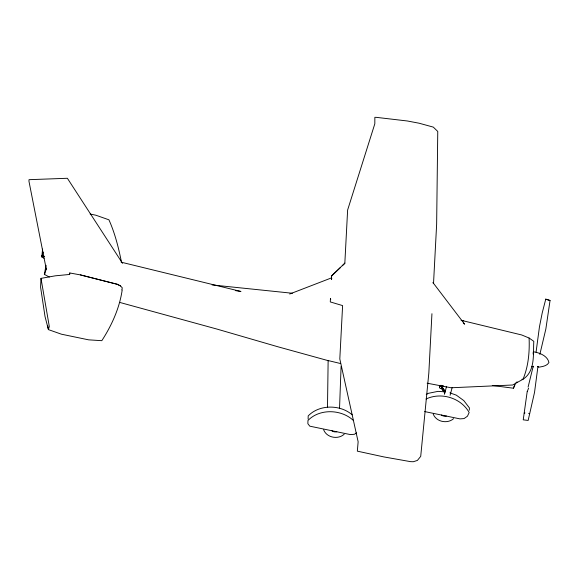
<?xml version="1.0" encoding="UTF-8"?>
<svg xmlns="http://www.w3.org/2000/svg" width="579" height="579" viewBox="0 0 579 579"><rect width="100%" height="100%" fill="white"/><g stroke="black" fill="none" stroke-linecap="round" stroke-linejoin="round"><path stroke-width="0.87" d="M327.497 407.051L328.134 360.551L340.64 363.554M308.115 419.116L308.187 415.925C319.253 404.374 340.184 404.345 352.177 414.817M431.941 313.717L428.829 373.064L420.716 456.368L417.387 460.435L413.268 461.738L410.554 461.651L383.877 456.918L357.33 451.15L358.14 441.777L339.808 358.966L342.609 305.596L330.283 301.927L330.471 298.366L330.718 299.372M339.526 408.658L341.089 366.406M121.822 289.913L122.292 287.85L120.526 285.954L117.291 284.289L80.401 274.902L69.791 272.97L69.719 274.439L55.295 275.821L40.993 278.369L40.573 287.126L45.032 316.575L48.433 329.617L61.461 334.206L88.638 339.844L101.81 340.684C111.675 325.485 119.549 308.122 122.176 290.05M344.903 263.076L331.651 275.872L331.463 279.433L331.818 278.419M443.442 385.752L442.276 386.62L442.088 385.969M442.284 387.641L442.305 387.257L445.063 391.136L444.853 392.917L441.307 388.328L442.284 387.641L445.048 391.52M444.679 392.88L444.875 392.533L444.39 394.306M469.279 410.207L469.403 407.913L463.808 400.596L456.324 395.16L449.905 392.859M537.956 366.377L534.533 392.374L528.149 420.448L523.228 419.826L527.179 391.715M536.067 352.141L539.447 326.874L542.226 312.877L545.773 299.126L550.05 300.494L545.859 328.966L539.838 354.413M42.564 249.071L41.826 256.96L44.011 258.256M528.106 387.047L533.23 366.196M46.11 265.305L44.308 274.374L49.331 277.03M43.172 252.169L41.826 256.96L42.564 254.384M69.56 273.845L69.791 272.97M374.859 117.291L374.823 123.797L347.624 210.025L344.823 263.387L342.312 265.768M445.222 391.556L446.525 386.338M450.093 395.298L452.163 387.575M122.545 263.344L67.381 178.274L29.03 179.678L28.95 181.205L46.24 269.003L46.429 268.388L44.525 274.699M517.004 381.771L516.794 382.393M492.316 385.476L513.435 388.219L514.644 385.064M527.208 391.672L528.598 388.147M513.435 388.219L515.817 382.885M442.19 387.271L442.421 386.359A1.448 1.23 3 0 0 442.103 385.773M331.651 275.872L340.43 267.549M344.208 434.214C338.085 439.852 326.636 437.753 323.639 429.763M356.49 432.868L354.442 434.286L350.367 434.583L309.801 426.173L307.876 423.705L307.948 420.513C319.499 408.477 341.212 409.121 353.299 420.39M453.646 418.624C447.509 424.146 436.197 421.982 433.23 414.065M426.26 394.422L428.547 393.286L438.006 391.361L444.05 391.766M426.021 399.011C441.126 391.867 460.906 397.809 469.164 412.501L467.441 416.221L464.032 418.588L459.958 418.885L424.675 411.568M289.674 294.016L331.622 277.84M550.05 300.494L545.592 299.169M537.877 366.753L538.332 366.608L537.45 366.565M538.456 367.216C542.089 366.666 547.032 366.109 548.935 362.512C547.611 355.984 539.794 352.799 533.824 351.866M521.94 379.231L523.018 379.259C535.582 371.059 532.998 354.167 533.802 341.321L529.097 338.02L521.722 334.973L461.304 320.346M529.604 413.674L528.627 413.348M524.979 412.95L524.234 413.116M375.561 117.262L407.37 120.989L419.087 123.211L433.309 127.119L437.76 131.447L436.646 224.124L433.526 283.478L432.969 282.61L464.611 324.175L463.301 323.147M292.402 293.264L212.102 284.933M80.401 274.902L117.291 284.289L120.526 285.954M235.66 290.658L240.958 291.469L121.141 262.178M427.157 383.197L451.106 387.771L512.661 385.006L523.018 379.259C528.432 366.348 529.684 351.887 529.097 338.02M461.116 320.31L463.772 320.838M441.473 385.592L441.082 385.904L442.276 386.62M90.136 214.027L95.89 215.222L108.924 219.81C115.04 233.417 118.659 248.051 121.576 262.649M531.515 366.406L533.664 366.847M328.546 360.753L277.848 346.763L216.676 328.995L119.81 302.441M42.187 255.614L44.641 256.417M441.321 387.944L443.738 391.194M47.659 325.492L48.433 329.617L49.287 326.411L40.993 278.369M46.132 268.171L46.24 269.003M439.685 387.061A1.448 1.23 3 0 1 441.48 385.404M446.387 416.048A5.073 4.314 3 0 1 441.437 415.02M533.216 352.046A7.353 0.688 -78.3 0 1 533.114 354.051M336.797 431.746A5.073 4.314 3 0 1 331.847 430.718M442.399 387.445L441.227 388.531A1.448 1.23 3 0 1 439.512 387.199A1.448 1.23 3 0 1 441.444 386.164L441.777 386.316A1.448 1.23 3 0 1 442.378 387.119L442.399 387.445"/></g></svg>
